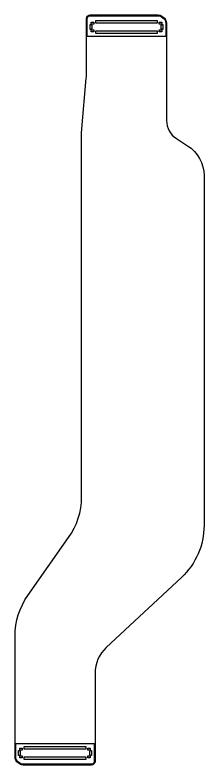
# Model space of a CAD drawing. Extents: x -344 to 154, y 670 to 1023.
# Drawn here: x 37 to 63.7, y 747.4 to 853.3 of the extents above; entities that cross this region are included whole.
import ezdxf

# ---------------------------------------------------------------- set-up
doc = ezdxf.new("R2010")
doc.units = 0
doc.layers.add('gbr-dxf_layer0', color=7, linetype='Continuous')
doc.layers.add('gbr-outline-dxf_layer1', color=2, linetype='Continuous')

msp = doc.modelspace()

# ---------------------------------------------------------------- linework, layer by layer
at = {"linetype": 'Continuous'}
for points in [[(47.76, 852.14), (47.76, 852.33), (48.11, 852.33), (48.11, 852.05), (47.85, 852.05)], [(48.39, 852.17), (48.39, 852.55), (57.09, 852.55), (57.09, 852.17)], [(57.37, 852.05), (57.37, 852.33), (57.72, 852.33), (57.72, 852.14), (57.64, 852.05)], [(47.6, 851.29), (47.6, 852.01), (47.72, 852.01), (47.83, 851.89), (47.83, 851.4), (47.72, 851.29)], [(47.76, 850.96), (47.76, 851.15), (47.85, 851.24), (48.11, 851.24), (48.11, 850.96)], [(48.39, 850.74), (48.39, 851.12), (57.09, 851.12), (57.09, 850.74)], [(57.37, 850.96), (57.37, 851.24), (57.64, 851.24), (57.72, 851.16), (57.72, 850.96)], [(57.65, 851.4), (57.65, 851.89), (57.77, 852.01), (57.88, 852.01), (57.88, 852.01), (57.88, 851.29), (57.77, 851.29)], [(37.5, 748.71), (37.5, 749.42), (37.62, 749.42), (37.73, 749.31), (37.73, 748.82), (37.62, 748.7), (37.5, 748.7)], [(37.66, 749.56), (37.66, 749.75), (38.01, 749.75), (38.01, 749.47), (37.75, 749.47)], [(38.29, 749.59), (38.29, 749.97), (46.99, 749.97), (46.99, 749.59)], [(47.27, 749.47), (47.27, 749.75), (47.62, 749.75), (47.62, 749.55), (47.54, 749.47)], [(47.55, 748.82), (47.55, 749.31), (47.67, 749.42), (47.78, 749.42), (47.78, 748.7), (47.67, 748.7)], [(37.66, 748.38), (37.66, 748.57), (37.75, 748.66), (38.01, 748.66), (38.01, 748.38)], [(38.29, 748.16), (38.29, 748.54), (46.99, 748.54), (46.99, 748.16)], [(47.27, 748.38), (47.27, 748.66), (47.54, 748.66), (47.62, 748.57), (47.62, 748.38)]]:
    msp.add_lwpolyline(points, close=True, dxfattribs=at)
at = {"layer": 'gbr-dxf_layer0'}
for points in [[(47.19, 850.29), (47.19, 852.85, -0.41422), (47.59, 853.25), (57.18, 853.25, -0.148053), (57.68, 853.09), (57.89, 852.96, -0.250558), (58.29, 852.21), (58.29, 850.29)], [(37.09, 748.5), (37.09, 750.42), (48.19, 750.42), (48.19, 747.86, -0.414368), (47.79, 747.46), (38.19, 747.46, -0.147978), (37.69, 747.61), (37.49, 747.75, -0.250581)]]:
    msp.add_lwpolyline(points, format="xyb", close=True, dxfattribs=at)
at = {"layer": 'gbr-outline-dxf_layer1'}
msp.add_lwpolyline([(36.99, 748.5), (36.99, 765.57, -0.154617), (38.81, 771.33), (44.56, 779.49, 0.154617), (46.39, 785.25), (46.39, 836.41, -0.021814), (46.43, 837.28), (47.05, 844.41, 0.02121), (47.09, 845.26), (47.09, 852.85, -0.414218), (47.59, 853.35), (57.18, 853.35, -0.147965), (57.74, 853.18), (57.94, 853.04, -0.250644), (58.39, 852.21), (58.39, 838.43, 0.256384), (59.78, 835.9), (61.37, 834.88, -0.256388), (63.69, 830.66), (63.69, 781.19, -0.207998), (60.51, 773.88), (49.88, 763.97, 0.207969), (48.29, 760.31), (48.29, 747.86, -0.414366), (47.79, 747.36), (38.19, 747.36, -0.147926), (37.64, 747.53), (37.43, 747.67, -0.250655)], format="xyb", close=True, dxfattribs=at)

doc.saveas('drawing.dxf')
